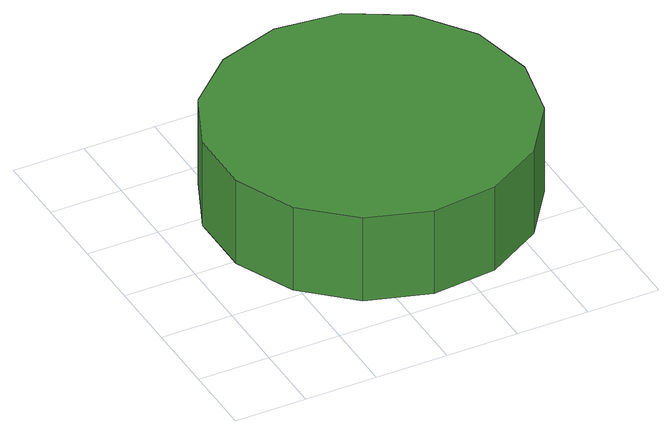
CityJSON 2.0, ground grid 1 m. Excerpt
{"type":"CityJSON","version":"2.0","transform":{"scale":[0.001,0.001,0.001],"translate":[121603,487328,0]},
"CityObjects":{
"tree1":{"type":"SolitaryVegetationObject","attributes":{"function":"something"},"geometry":[{"type":"MultiSurface","lod":"1","boundaries":[[[0,1,2,3,4,5,6,7,8,9,10,11,12,13,14]],[[15,16,17,18,19,20,21,22,23,24,25,26,27,28,29]],[[0,29,28,1]],[[1,28,27,2]],[[2,27,26,3]],[[3,26,25,4]],[[4,25,24,5]],[[5,24,23,6]],[[6,23,22,7]],[[7,22,21,8]],[[8,21,20,9]],[[9,20,19,10]],[[10,19,18,11]],[[11,18,17,12]],[[12,17,16,13]],[[13,16,15,14]],[[14,15,29,0]]]}]}
},
"vertices":[
[4887,2414,1445],[4698,3303,1445],[4164,4039,1445],[3376,4494,1445],[2471,4589,1445],[1606,4308,1445],[930,3699,1445],[560,2869,1445],[560,1959,1445],[930,1128,1445],[1606,519,1445],[2471,238,1445],[3376,333,1445],[4164,788,1445],[4698,1524,1445],[4698,1524,155],[4164,788,155],[3376,333,155],[2471,238,155],[1606,519,155],[930,1128,155],[560,1959,155],[560,2869,155],[930,3699,155],[1606,4308,155],[2471,4589,155],[3376,4494,155],[4164,4039,155],[4698,3303,155],[4887,2414,155]
]}
